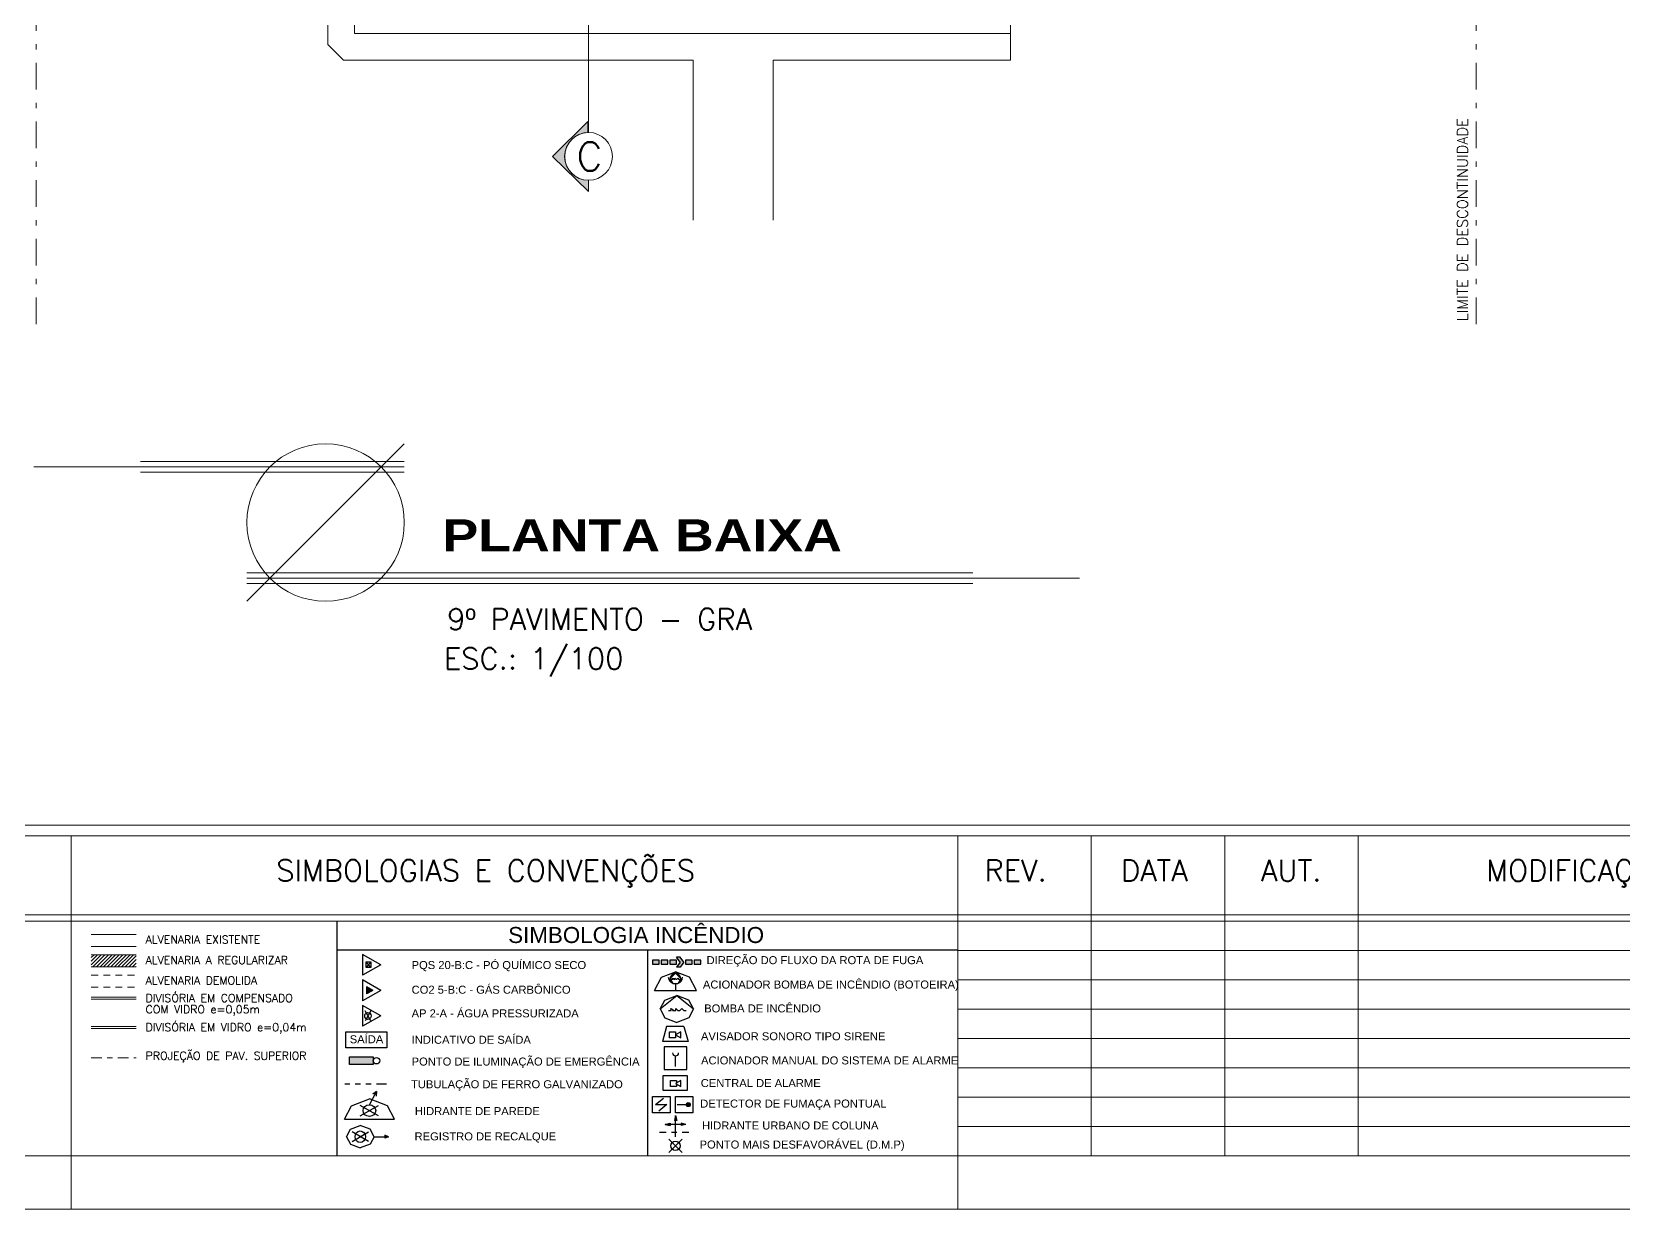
# Model space of a CAD drawing. Header units: millimetres. Extents: x 521 to 1055, y 261 to 520.
# Drawn here: x 698.43 to 728.26, y 348.6 to 370.68 of the extents above; entities that cross this region are included whole.
import ezdxf
from ezdxf.enums import TextEntityAlignment as Align

# ---------------------------------------------------------------- set-up
doc = ezdxf.new("R2010")
doc.units = ezdxf.units.MM
for name, pattern in [('BORDER', [44.45, 12.7, -6.35, 12.7, -6.35, 0, -6.35]), ('CONTINU', [0]), ('DASHDOT', [1, 0.5, -0.25, 0, -0.25]), ('DASHDOTX2', [2, 1, -0.5, 0, -0.5]), ('DIVIDE2', [15.875, 6.35, -3.175, 0, -3.175, 0, -3.175]), ('HIDDEN', [9.525, 6.35, -3.175])]:
    doc.linetypes.add(name, pattern=pattern)
doc.layers.add('0.1', color=8, linetype='Continuous', lineweight=13)
doc.layers.add('ppci', color=8, linetype='Continuous')
doc.styles.add('80X50', font='romans.shx')
doc.styles.add('ARCHISTUDIOPADRÃO', font='arial.ttf', dxfattribs={"height": 0.02})
doc.styles.add('ROMANS', font='romans')
doc.styles.add('SANSSERIFBOLD', font='sasb____.pfb', dxfattribs={"width": 1.2, "height": 0.6})
doc.styles.get("Standard").update_dxf_attribs({"font": 'romans.shx'})
doc.styles.add('STYLE1', font='sanss___.ttf')

# ---------------------------------------------------------------- blocks, each defined once
blk = doc.blocks.new('TITU-2')
at = {"color": 1}
for p, q in [((0.01475, 0.01475), (-0.01475, -0.01475)), ((-0.03471, 0.01043), (-0.05471, 0.01043)), ((0.01475, 0.01143), (-0.03471, 0.01143)), ((0.01475, 0.00943), (-0.03471, 0.00943)), ((-0.01475, -0.00943), (0.1213, -0.00943)), ((-0.01475, -0.01143), (0.1213, -0.01143)), ((0.1413, -0.01043), (0.1213, -0.01043))]:
    blk.add_line(p, q, dxfattribs=at)
at = {"color": 7}
for p, q in [((0.01475, 0.01043), (-0.03471, 0.01043)), ((-0.01475, -0.01043), (0.1213, -0.01043))]:
    blk.add_line(p, q, dxfattribs=at)
at = {"color": 1}
blk.add_circle((0, 0), 0.01475, dxfattribs=at)
at = {"color": 4}
blk.add_text('ESC.:', height=0.004, dxfattribs=at).set_placement((0.02216, -0.02752))
at = {"color": 8, "style": 'SANSSERIFBOLD', "width": 1.2}
blk.add_attdef('FACHADA', (0.0219, -0.0054), '', height=0.006, dxfattribs=at)
at = {"color": 4}
for tag, p in [('FACHADA', (0.0228, -0.02014)), ('0/0', (0.03834, -0.02752))]:
    blk.add_attdef(tag, p, '', height=0.004, dxfattribs=at)
blk = doc.blocks.new('Cor-4A')
h = blk.add_hatch(color=1)
edge = h.paths.add_edge_path()
edge.add_line((-0.00005, -0.00732), (-0.00757, 0))
edge.add_line((-0.00757, 0), (-0.00014, 0.00731))
edge.add_line((-0.00014, 0.00731), (-0.00014, 0.005))
edge.add_arc((0, 0), 0.005, 91.6216, 269.468)
edge.add_line((-0.00005, -0.005), (-0.00005, -0.00732))
at = {"linetype": 'DASHDOTX2'}
blk.add_line((0, 0.03735), (0, 0.005), dxfattribs=at)
at = {"color": 1}
blk.add_lwpolyline([(-0.00005, -0.00732), (-0.00757, 0), (-0.00014, 0.00731), (-0.00014, 0.005, 0.98138), (-0.00005, -0.005)], format="xyb", close=True, dxfattribs=at)
blk.add_circle((0, 0), 0.005, dxfattribs=at)
at = {"color": 3, "style": 'ROMANS'}
blk.add_attdef('O', text='', height=0.006, rotation=90, dxfattribs=at).set_placement((0.00019, 0), align=Align.MIDDLE)

msp = doc.modelspace()

# ---------------------------------------------------------------- hatches: boundary and pattern name
at = {"layer": '0.1'}
h = msp.add_hatch(dxfattribs=at)
h.set_pattern_fill('ANSI31', color=8, scale=0.015, style=0)
h.set_pattern_definition([(45, (276.183486, 23.039227), (-0.0336759605, 0.0336759605), [])])
h.paths.add_polyline_path([(700.38543, 353.37227), (699.5448, 353.37227), (699.5448, 353.14727), (700.38543, 353.14727)])
at = {"layer": 'ppci', "linetype": 'Continuous'}
h = msp.add_hatch(color=10, dxfattribs=at)
h.paths.add_polyline_path([(710.18894, 353.19455), (710.18894, 353.27386), (710.06549, 353.27386), (710.06549, 353.19455)])
h.paths.add_polyline_path([(710.22742, 353.27386), (710.22742, 353.19455), (710.35087, 353.19455), (710.35087, 353.27386)])
h.paths.add_polyline_path([(710.38934, 353.19455), (710.5128, 353.19455), (710.5128, 353.27386), (710.38934, 353.27386)])
h.paths.add_polyline_path([(710.57968, 353.32542), (710.51461, 353.32542), (710.58343, 353.2342), (710.51461, 353.14299), (710.57968, 353.14299), (710.6485, 353.2342)])
h.paths.add_polyline_path([(710.68365, 353.27386), (710.68365, 353.19455), (710.8071, 353.19455), (710.8071, 353.27386)])
h.paths.add_polyline_path([(710.96903, 353.27386), (710.84557, 353.27386), (710.84557, 353.19455), (710.96903, 353.19455)])
at = {"layer": 'ppci'}
for points in [[(704.81877, 352.70571), (704.70602, 352.77081), (704.70602, 352.64062)], [(704.83076, 351.31569), (704.83076, 351.45818), (704.38223, 351.45818), (704.38223, 351.31569)]]:
    msp.add_hatch(color=10, dxfattribs=at).paths.add_polyline_path(points)
at = {"layer": 'ppci', "linetype": 'Continuous'}
msp.add_hatch(color=10, dxfattribs=at).paths.add_polyline_path([(710.6961, 350.56423, 1), (710.7726, 350.56423, 1)])
at = {"layer": 'ppci'}
h = msp.add_hatch(color=10, dxfattribs=at)
h.paths.add_polyline_path([(710.39429, 350.1916), (710.39429, 350.21431), (710.30412, 350.1916)])
h.paths.add_polyline_path([(710.30412, 350.1916), (710.39429, 350.1689), (710.39429, 350.1916)])
h = msp.add_hatch(color=10, dxfattribs=at)
h.paths.add_polyline_path([(710.49778, 350.26851), (710.52048, 350.26851), (710.49778, 350.35868)])
h.paths.add_polyline_path([(710.49778, 350.35868), (710.47507, 350.26851), (710.49778, 350.26851)])
h = msp.add_hatch(color=10, dxfattribs=at)
h.paths.add_polyline_path([(710.60126, 350.1916), (710.60126, 350.21431), (710.69143, 350.1916)])
h.paths.add_polyline_path([(710.69143, 350.1916), (710.60126, 350.1689), (710.60126, 350.1916)])
at = {"layer": 'ppci', "linetype": 'Continuous'}
h = msp.add_hatch(color=10, dxfattribs=at)
h.paths.add_polyline_path([(705.11782, 349.96218), (705.04682, 349.98812), (705.04682, 349.96218)])
h.paths.add_polyline_path([(705.11782, 349.96218), (705.04682, 349.96218), (705.04682, 349.93625)])

# ---------------------------------------------------------------- linework, layer by layer
at = {"layer": '0.1', "color": 8, "linetype": 'DASHDOTX2', "ltscale": 0.5}
for p, q in [((698.51365, 365.19275), (698.51365, 428.20423)), ((725.50474, 365.19275), (725.50474, 428.20423))]:
    msp.add_line(p, q, dxfattribs=at)
at = {"layer": '0.1', "color": 8}
for p, q in [((703.97637, 374.14649), (703.97637, 370.43938)), ((716.77637, 370.64649), (716.77637, 370.14649)), ((703.97637, 370.43938), (704.26927, 370.14649)), ((704.26927, 370.14649), (710.82637, 370.14649)), ((710.82637, 370.14649), (710.82637, 367.14649)), ((712.32637, 370.14649), (712.32637, 367.14649)), ((712.32637, 370.14649), (716.77637, 370.14649)), ((699.16805, 355.60294), (699.16805, 348.60294)), ((715.78805, 355.60294), (715.78805, 348.60294)), ((718.28805, 355.60294), (718.28805, 349.60294)), ((720.78805, 355.60294), (720.78805, 349.60294)), ((723.28805, 355.60294), (723.28805, 349.60294)), ((682.54805, 354.12294), (732.40805, 354.12294)), ((682.54805, 354.00294), (732.40805, 354.00294)), ((715.78805, 353.45294), (732.40805, 353.45294)), ((715.78805, 352.90294), (765.54805, 352.90294)), ((715.78805, 352.35294), (732.40805, 352.35294)), ((715.78805, 351.80294), (765.54805, 351.80294)), ((715.78805, 351.25294), (732.40805, 351.25294)), ((715.78805, 350.70294), (765.54805, 350.70294)), ((715.78805, 350.15294), (732.40805, 350.15294))]:
    msp.add_line(p, q, dxfattribs=at)
at = {"layer": '0.1', "color": 7}
for p, q in [((699.5448, 353.75495), (700.38543, 353.75495)), ((699.5448, 353.52995), (700.38543, 353.52995)), ((699.5448, 353.37227), (700.38543, 353.37227)), ((699.5448, 353.14727), (700.38543, 353.14727))]:
    msp.add_line(p, q, dxfattribs=at)
at = {"layer": '0.1', "color": 8, "linetype": 'CONTINU', "lineweight": -2}
for p, q in [((704.15142, 349.60294), (704.15142, 354.00294)), ((715.78805, 353.4608), (704.15142, 353.4608)), ((709.96973, 353.4608), (709.96973, 349.60294))]:
    msp.add_line(p, q, dxfattribs=at)
at = {"layer": '0.1', "color": 8, "linetype": 'HIDDEN', "ltscale": 0.02}
for p, q in [((699.5448, 352.98958), (700.38543, 352.98958)), ((699.5448, 352.76458), (700.38543, 352.76458))]:
    msp.add_line(p, q, dxfattribs=at)
at = {"layer": '0.1', "color": 8, "linetype": 'Continuous', "ltscale": 0.02}
for p, q in [((699.5448, 352.57691), (700.38543, 352.57691)), ((699.5448, 352.53941), (700.38543, 352.53941)), ((699.5448, 352.02901), (700.38543, 352.02901)), ((699.5448, 351.99151), (700.38543, 351.99151))]:
    msp.add_line(p, q, dxfattribs=at)
at = {"layer": '0.1', "color": 8, "linetype": 'DASHDOT', "ltscale": 0.4}
msp.add_line((699.5448, 351.43816), (700.38543, 351.43816), dxfattribs=at)
at = {"layer": '0.1', "color": 8}
for points in [[(782.16805, 432.60294), (655.96365, 432.60294), (655.96365, 348.60294), (782.16805, 348.60294)], [(658.46365, 349.60294), (658.46365, 431.60294), (781.16805, 431.60294), (781.16805, 349.60294)]]:
    msp.add_lwpolyline(points, close=True, dxfattribs=at)
msp.add_lwpolyline([(765.34805, 430.40294, 0.41421356), (764.34805, 431.40294), (659.66365, 431.40294, 0.41421356), (658.66365, 430.40294), (658.66365, 356.80294, 0.41421356), (659.66365, 355.80294), (764.34805, 355.80294, 0.41421356), (765.34805, 356.80294)], format="xyb", close=True, dxfattribs=at)
for points in [[(716.77637, 371.04649), (716.77637, 370.64649), (704.47637, 370.64649), (704.47637, 373.44649), (709.62637, 373.44649), (709.62637, 372.59649), (713.52637, 372.59649), (713.52637, 374.24649), (713.52637, 374.24649)], [(658.46365, 355.60294), (781.16805, 355.60294)]]:
    msp.add_lwpolyline(points, dxfattribs=at)
at = {"layer": 'ppci', "color": 10, "linetype": 'Continuous'}
for p, q in [((704.63102, 353.38025), (704.63102, 352.99025)), ((704.96877, 353.18525), (704.63102, 353.38025)), ((704.96877, 353.18525), (704.63102, 352.99025)), ((710.58343, 353.2342), (710.51461, 353.32542)), ((710.57968, 353.32542), (710.51461, 353.32542)), ((710.58343, 353.2342), (710.51461, 353.14299)), ((710.6485, 353.2342), (710.57968, 353.32542)), ((710.6485, 353.2342), (710.57968, 353.14299)), ((704.63102, 352.90071), (704.63102, 352.51071)), ((704.96877, 352.70571), (704.63102, 352.90071)), ((710.10126, 352.70257), (710.23195, 352.95353)), ((710.23195, 352.95353), (710.49453, 353.0557)), ((710.7571, 352.95353), (710.49453, 353.0557)), ((710.57968, 353.14299), (710.51461, 353.14299)), ((710.8878, 352.70257), (710.7571, 352.95353)), ((704.96877, 352.70571), (704.63102, 352.51071)), ((704.70602, 352.77081), (704.70602, 352.64062)), ((704.81877, 352.70571), (704.70602, 352.77081)), ((704.81877, 352.70571), (704.70602, 352.64062)), ((710.10126, 352.70257), (710.8878, 352.70257)), ((710.2942, 352.52391), (710.51879, 352.6113)), ((710.74337, 352.52391), (710.51879, 352.6113)), ((704.63102, 352.42118), (704.63102, 352.03118)), ((704.96877, 352.22618), (704.63102, 352.42118)), ((710.20725, 352.35695), (710.2942, 352.52391)), ((710.20725, 352.35695), (710.2942, 352.18999)), ((710.83032, 352.35695), (710.74337, 352.52391)), ((710.83032, 352.35695), (710.74337, 352.18999)), ((704.96877, 352.22618), (704.63102, 352.03118)), ((710.32857, 352.02982), (710.24829, 351.74594)), ((710.2942, 352.18999), (710.51879, 352.1026)), ((710.64968, 352.02982), (710.32857, 352.02982)), ((710.74337, 352.18999), (710.51879, 352.1026)), ((710.64968, 352.02982), (710.72996, 351.74594)), ((710.72996, 351.74594), (710.24829, 351.74594)), ((710.49678, 351.27652), (710.49678, 351.4769)), ((704.75752, 350.55857), (704.89045, 350.80823)), ((704.89045, 350.80823), (704.82129, 350.7581)), ((704.89045, 350.80823), (704.88747, 350.72286)), ((704.28925, 350.28939), (704.41994, 350.54035)), ((704.41994, 350.54035), (704.75752, 350.67171)), ((704.58705, 350.3523), (704.9281, 350.54921)), ((704.92761, 350.35252), (704.58715, 350.54908)), ((705.09509, 350.54035), (704.75752, 350.67171)), ((705.22579, 350.28939), (705.09509, 350.54035)), ((710.12164, 350.56423), (710.27049, 350.68615)), ((710.12164, 350.56423), (710.33273, 350.56423)), ((710.33273, 350.56423), (710.18387, 350.4423)), ((710.52326, 350.56423), (710.73435, 350.56423)), ((704.28925, 350.28939), (705.22579, 350.28939)), ((704.4009, 350.1003), (704.58669, 350.1726)), ((704.77248, 350.1003), (704.58669, 350.1726)), ((704.32897, 349.96218), (704.4009, 350.1003)), ((704.32897, 349.96218), (704.4009, 349.82406)), ((704.43151, 349.87261), (704.74186, 350.0518)), ((704.74141, 349.87281), (704.43159, 350.05169)), ((704.84441, 349.96218), (704.77248, 350.1003)), ((704.84441, 349.96218), (704.77248, 349.82406)), ((704.84441, 349.96218), (705.11782, 349.96218)), ((705.11782, 349.96218), (705.04682, 349.98812)), ((705.04682, 349.98812), (705.04682, 349.93625)), ((705.11782, 349.96218), (705.04682, 349.93625)), ((704.4009, 349.82406), (704.58669, 349.75177)), ((704.77248, 349.82406), (704.58669, 349.75177))]:
    msp.add_line(p, q, dxfattribs=at)
at = {"layer": 'ppci', "color": 10}
for p, q in [((704.78243, 353.23863), (704.69796, 353.13188)), ((704.78243, 353.13188), (704.69796, 353.23863)), ((710.49453, 353.02515), (710.39449, 352.92512)), ((710.39449, 352.92512), (710.45285, 352.82508)), ((710.42276, 352.91778), (710.4457, 352.91778)), ((710.4457, 352.91778), (710.4409, 352.93695)), ((710.4409, 352.93695), (710.45875, 352.92635)), ((710.45875, 352.92635), (710.45562, 352.91778)), ((710.45562, 352.91778), (710.48363, 352.91778)), ((710.48363, 352.91778), (710.48363, 352.93695)), ((710.48363, 352.93695), (710.50086, 352.91778)), ((710.59456, 352.92512), (710.49453, 353.02515)), ((710.50086, 352.91778), (710.51857, 352.91778)), ((710.5358, 352.93695), (710.51857, 352.91778)), ((710.5358, 352.93695), (710.55303, 352.91778)), ((710.59456, 352.92512), (710.5362, 352.82508)), ((710.55303, 352.91778), (710.57052, 352.91778)), ((710.20725, 352.35695), (710.51879, 352.6113)), ((710.5362, 352.82508), (710.45285, 352.82508)), ((710.49453, 352.82508), (710.49453, 352.70257)), ((710.51879, 352.6113), (710.83032, 352.35695)), ((704.78464, 352.13147), (704.67525, 352.32094)), ((704.78452, 352.32066), (704.67532, 352.13152)), ((710.3644, 352.32518), (710.41537, 352.32518)), ((710.40471, 352.36777), (710.44439, 352.3442)), ((710.41537, 352.32518), (710.40471, 352.36777)), ((710.44439, 352.3442), (710.43742, 352.32518)), ((710.43742, 352.32518), (710.49967, 352.32518)), ((710.49967, 352.32518), (710.49967, 352.36777)), ((710.49967, 352.36777), (710.53796, 352.32518)), ((710.53796, 352.32518), (710.5773, 352.32518)), ((710.61559, 352.36777), (710.5773, 352.32518)), ((710.61559, 352.36777), (710.65388, 352.32518)), ((710.65388, 352.32518), (710.69275, 352.32518)), ((710.59617, 351.92706), (710.49488, 351.8707)), ((710.49488, 351.8707), (710.59617, 351.81435)), ((710.59617, 351.81435), (710.59617, 351.92706)), ((710.59596, 351.0145), (710.49468, 350.95814)), ((710.49468, 350.95814), (710.59596, 350.90179)), ((710.59596, 350.90179), (710.59596, 351.0145)), ((710.30412, 350.1916), (710.39429, 350.21431)), ((710.69143, 350.1916), (710.30412, 350.1916)), ((710.30412, 350.1916), (710.39429, 350.1689)), ((710.39429, 350.21431), (710.39429, 350.1689)), ((710.49778, 350.35868), (710.47507, 350.26851)), ((710.52048, 350.26851), (710.47507, 350.26851)), ((710.49778, 349.96051), (710.49778, 350.35868)), ((710.49778, 350.35868), (710.52048, 350.26851)), ((710.69143, 350.1916), (710.60126, 350.21431)), ((710.60126, 350.21431), (710.60126, 350.1689)), ((710.69143, 350.1916), (710.60126, 350.1689)), ((710.61854, 349.66672), (710.37046, 349.9148)), ((710.37046, 349.66672), (710.61854, 349.9148))]:
    msp.add_line(p, q, dxfattribs=at)
at = {"layer": 'ppci', "color": 12, "linetype": 'DIVIDE2', "ltscale": 0.03}
msp.add_line((705.07863, 350.94916), (704.29769, 350.94916), dxfattribs=at)
at = {"layer": 'ppci', "color": 10, "linetype": 'DASHDOT', "ltscale": 0.25}
msp.add_line((710.19237, 350.0451), (710.80318, 350.0451), dxfattribs=at)
at = {"layer": 'ppci', "color": 10}
for points in [[(704.69796, 353.23863), (704.78243, 353.23863), (704.78243, 353.13188), (704.69796, 353.13188)], [(710.38209, 351.92706), (710.49488, 351.92706), (710.49488, 351.81435), (710.38209, 351.81435)], [(704.38223, 351.31569), (704.38223, 351.45818), (704.83076, 351.45818), (704.83076, 351.31569)]]:
    msp.add_lwpolyline(points, close=True, dxfattribs=at)
at = {"layer": 'ppci', "color": 10, "linetype": 'Continuous'}
for points in [[(710.18894, 353.27386), (710.06549, 353.27386), (710.06549, 353.19455), (710.18894, 353.19455)], [(710.35087, 353.27386), (710.22742, 353.27386), (710.22742, 353.19455), (710.35087, 353.19455)], [(710.5128, 353.27386), (710.38934, 353.27386), (710.38934, 353.19455), (710.5128, 353.19455)], [(710.8071, 353.27386), (710.68365, 353.27386), (710.68365, 353.19455), (710.8071, 353.19455)], [(710.96903, 353.27386), (710.84557, 353.27386), (710.84557, 353.19455), (710.96903, 353.19455)], [(704.31626, 351.92881), (705.08508, 351.92881), (705.08508, 351.63089), (704.31626, 351.63089)], [(710.28331, 351.2206), (710.71025, 351.2206), (710.71025, 351.64753), (710.28331, 351.64753)], [(710.26167, 351.10684), (710.71643, 351.10684), (710.71643, 350.83051), (710.26167, 350.83051)], [(710.06227, 350.71607), (710.3921, 350.71607), (710.3921, 350.41239), (710.06227, 350.41239)], [(710.49295, 350.71607), (710.82278, 350.71607), (710.82278, 350.41239), (710.49295, 350.41239)]]:
    msp.add_lwpolyline(points, close=True, dxfattribs=at)
at = {"layer": 'ppci', "color": 10}
msp.add_lwpolyline([(710.51282, 350.94805), (710.51282, 350.90179), (710.40002, 350.90179), (710.40002, 351.0145), (710.51282, 351.0145), (710.51282, 350.96823)], dxfattribs=at)
for centre, radius in [((704.89193, 351.38693), 0.06117), ((710.4945, 349.79076), 0.08771)]:
    msp.add_circle(centre, radius, dxfattribs=at)
at = {"layer": 'ppci', "color": 10, "linetype": 'Continuous'}
msp.add_circle((710.73435, 350.56423), 0.03825, dxfattribs=at)
at = {"layer": 'ppci', "color": 10}
for centre, radius, start, end in [((710.48398, 352.95546), 0.12364, 180.814811, 251.768157), ((710.49453, 352.92512), 0.10003, 299.48079, 240.51921), ((710.50508, 352.95546), 0.12364, 288.231843, 359.185189)]:
    msp.add_arc(centre, radius, start, end, dxfattribs=at)
at = {"layer": 'ppci', "color": 10, "linetype": 'Continuous'}
msp.add_arc((710.49678, 351.53258), 0.05569, 180, 0, dxfattribs=at)
at = {"layer": 'ppci', "color": 10}
msp.add_ellipse((704.72996, 352.22617), major_axis=(0, -0.06606), ratio=0.90709532, dxfattribs=at)
at = {"layer": 'ppci', "color": 10, "linetype": 'Continuous'}
for centre, major_axis in [((704.75752, 350.45072), (-0.1189, 0)), ((704.58672, 349.96215), (0, -0.1082))]:
    msp.add_ellipse(centre, major_axis=major_axis, ratio=0.90709532, dxfattribs=at)

# ---------------------------------------------------------------- block references
at = {"layer": '0.1', "color": 8}
ref = msp.add_blockref('Cor-4A', (708.86557, 368.34081), dxfattribs=dict(at, xscale=89.59999999999991, yscale=89.59999999999991, zscale=89.59999999999991))
ref.add_attrib('O', 'C', dxfattribs={"layer": '0', "color": 3, "height": 0.5376, "style": 'ROMANS'}).set_placement((708.88296, 368.34081), align=Align.MIDDLE)
ref = msp.add_blockref('TITU-2', (703.93667, 361.47636), dxfattribs=dict(at, xscale=100, yscale=100, zscale=100))
ref.add_attrib('FACHADA', 'PLANTA BAIXA', (706.12667, 360.93636), dxfattribs={"layer": '0', "color": 8, "height": 0.6, "style": 'SANSSERIFBOLD', "width": 1.2})
ref.add_attrib('0/0', '1/100', (707.77096, 358.72426), dxfattribs={"layer": '0', "color": 4, "height": 0.4})
ref.add_attrib('FACHADA', '9º PAVIMENTO - GRA', (706.21618, 359.46262), dxfattribs={"layer": '0', "color": 4, "height": 0.4})

# ---------------------------------------------------------------- texts
msp.add_text('LIMITE DE DESCONTINUIDADE', height=0.2, rotation=90, dxfattribs=at).set_placement((725.34487, 365.25007))
for s, height, style, p in [('SIMBOLOGIAS E CONVENÇÕES', 0.4, 'ROMANS', (703.01005, 354.75456)), ('MODIFICAÇÕES', 0.4, 'ROMANS', (725.68674, 354.75456)), ('REV.', 0.4, 'ROMANS', (716.28623, 354.75456)), ('DATA', 0.4, 'ROMANS', (718.84372, 354.75456)), ('AUT.', 0.4, 'ROMANS', (721.47033, 354.75456)), ('ALVENARIA EXISTENTE', 0.15, '80X50', (700.56327, 353.58171)), ('ALVENARIA A REGULARIZAR', 0.15, '80X50', (700.56327, 353.19902)), ('ALVENARIA DEMOLIDA', 0.15, '80X50', (700.56327, 352.81634)), ('DIVISÓRIA EM COMPENSADO', 0.15, '80X50', (700.56327, 352.48652)), ('COM VIDRO e=0,05m', 0.15, '80X50', (700.56327, 352.27484)), ('DIVISÓRIA EM VIDRO e=0,04m', 0.15, '80X50', (700.56327, 351.93862)), ('PROJEÇÃO DE PAV. SUPERIOR', 0.15, '80X50', (700.56327, 351.40502))]:
    msp.add_text(s, height=height, dxfattribs=dict(at, style=style)).set_placement(p)
at = {"layer": 'ppci', "color": 10, "style": 'STYLE1'}
for s, height, p in [('SIMBOLOGIA INCÊNDIO', 0.3, (707.35884, 353.59328)), ('PQS 20-B:C - PÓ QUÍMICO SECO', 0.15, (705.54868, 353.10523)), ('DIREÇÃO DO FLUXO DA ROTA DE FUGA', 0.15, (711.07671, 353.19687)), ('CO2 5-B:C - GÁS CARBÔNICO', 0.15, (705.54868, 352.64257)), ('AP 2-A - ÁGUA PRESSURIZADA', 0.15, (705.54868, 352.19908)), ('INDICATIVO DE SAÍDA', 0.15, (705.54868, 351.70401)), ('PONTO DE ILUMINAÇÃO DE EMERGÊNCIA', 0.15, (705.54868, 351.29577)), ('TUBULAÇÃO DE FERRO GALVANIZADO', 0.15, (705.53745, 350.87026)), ('HIDRANTE DE PAREDE', 0.15, (705.61038, 350.36684)), ('REGISTRO DE RECALQUE', 0.15, (705.60388, 349.89283))]:
    msp.add_text(s, height=height, dxfattribs=at).set_placement(p)
at = {"layer": 'ppci', "color": 10, "linetype": 'BORDER', "style": 'ARCHISTUDIOPADRÃO'}
for s, height, p in [('ACIONADOR BOMBA DE INCÊNDIO (BOTOEIRA)', 0.15, (711.00861, 352.73974)), ('BOMBA DE INCÊNDIO', 0.15, (711.03298, 352.29202)), ('SAÍDA', 0.15, (704.38886, 351.71339)), ('AVISADOR SONORO TIPO SIRENE', 0.15, (710.97197, 351.76942)), ('ACIONADOR MANUAL DO SISTEMA DE ALARME', 0.15, (710.97404, 351.31692)), ('CENTRAL DE ALARME', 0.15, (710.96859, 350.89267)), ('DETECTOR DE FUMAÇA PONTUAL', 0.15, (710.95741, 350.50801)), ('HIDRANTE URBANO DE COLUNA', 0.1500375, (710.99164, 350.09686)), ('PONTO MAIS DESFAVORÁVEL (D.M.P)', 0.1500375, (710.94649, 349.73999))]:
    msp.add_text(s, height=height, dxfattribs=at).set_placement(p)

doc.saveas('drawing.dxf')
